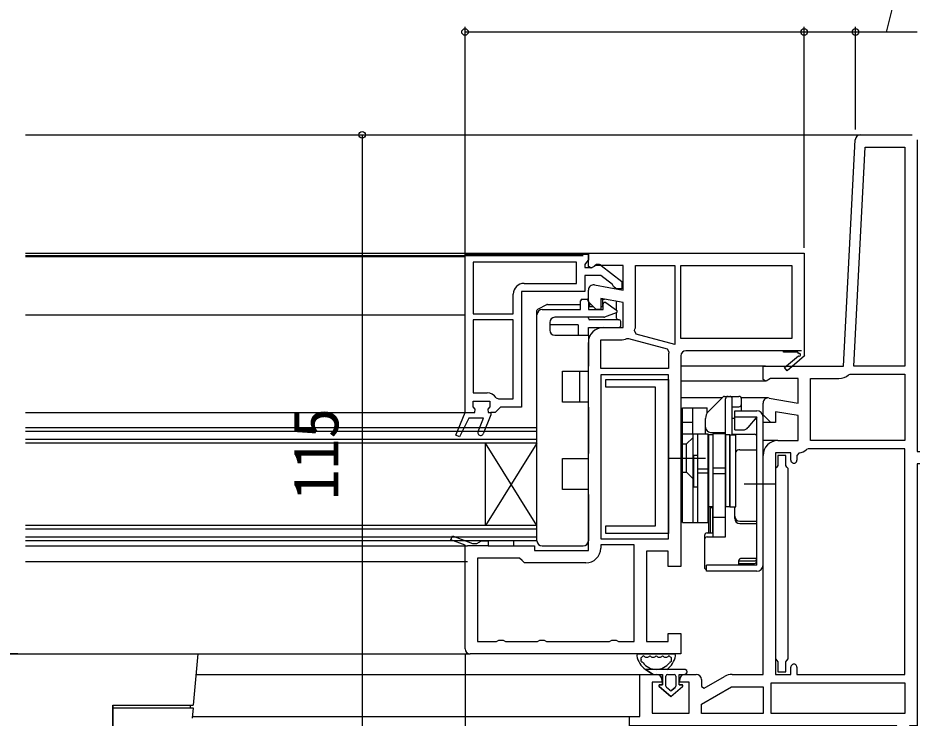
# Model space of a CAD drawing. Units: millimetres, scale not verified. Extents: x -525 to 525, y -785 to 780.
# Drawn here: x 0 to 174, y -488.2 to -352 of the extents above; entities that cross this region are included whole.
import ezdxf
from ezdxf.enums import TextEntityAlignment as Align

# ---------------------------------------------------------------- set-up
doc = ezdxf.new("R2010")
doc.units = ezdxf.units.MM
doc.header["$LTSCALE"] = 4
for name, color, linetype in [('0-3_YKK_11', 7, 'Continuous'), ('0-5_YKK_12', 2, 'Continuous'), ('0-6_YKK_13', 4, 'Continuous'), ('0-8_YKK_D', 6, 'Continuous')]:
    doc.layers.add(name, color=color, linetype=linetype)
doc.styles.add('ＭＳ ゴシック', font='')
doc.styles.get('ＭＳ ゴシック').set_extended_font_data('MS Gothic')

msp = doc.modelspace()

# ---------------------------------------------------------------- linework, layer by layer
at = {"layer": '0-3_YKK_11'}
for p, q in [((163.949, -374.7), (174, -374.7)), ((152.5, -416.7), (149, -416.7)), ((126.6, -417.7), (126.6, -420.2)), ((91.5, -454.7), (87.5, -454.7)), ((129.8, -479.7), (132, -479.7))]:
    msp.add_line(p, q, dxfattribs=at)
for points in [[(175, -375.7), (175, -436.3), (203, -436.3), (203, -439.7), (201.1, -439.7), (200.6, -439.2), (200.1, -438.7), (175, -438.7), (175, -489.7), (173.5, -489.7), (173.5, -502.2), (175, -502.2), (175, -504.7), (171, -504.7), (171, -489.7), (119, -489.7), (119, -487.9), (121, -487.9), (121, -479.7), (124.3, -479.7)], [(146.174, -425.915), (151.8, -426.907), (151.8, -422.1), (146.444, -422.1), (145.576, -422.642), (145, -422.323), (145, -419.7), (160.642, -419.7), (162.95, -375.648)], [(87, -428.7), (87, -397.9), (111, -397.9), (111, -399), (110.65, -399.477), (110.3, -399.954), (110.3, -400.5), (111.7, -400.5), (112.1, -400.3)], [(111, -397.7), (153, -397.7), (153, -417.566), (153.077, -417.7), (149.659, -420.605), (149.141, -419.995), (151.861, -417.684)], [(112.174, -403.915), (117.8, -404.907), (117.8, -400.1), (112.444, -400.1), (111.576, -400.642), (111, -400.323), (111, -397.7)], [(108.7, -399.5), (88.6, -399.5), (88.6, -409.5), (96.4, -409.5), (96.4, -405.7)], [(113.517, -400.113), (117.5, -403.225), (117.5, -404.7), (116.399, -404.7), (115.899, -404.225), (115.708, -403.855), (113.461, -402.1), (110.3, -402.1), (110.3, -405.2), (98, -405.2), (98, -427.7), (93.9, -427.7), (93.4, -428.2), (92.9, -428.7), (92, -428.7), (92, -429.2), (90.562, -432.852)], [(98.5, -403.6), (108.7, -403.6), (108.7, -399.5)], [(127.8, -400.1), (127.8, -415.479), (120.316, -413.474), (119.983, -412.801)], [(120.2, -411.7), (120.2, -400.1), (127.8, -400.1)], [(113.9, -412.2), (117.8, -412.2), (117.8, -407.344), (113.4, -406.568), (113.4, -408.7), (112.5, -408.7), (111, -407.2), (111, -404.9)], [(96.4, -426.1), (96.4, -410.7), (88.6, -410.7), (88.6, -424.9), (91.3, -424.9)], [(87, -474.7), (87, -454.511), (84.259, -453.474), (84.541, -452.726), (88.439, -454.2), (89.334, -454.2), (89.767, -453.95), (90.2, -453.7), (91.5, -453.7), (91.5, -454.7), (100.5, -454.7), (100.5, -455.6), (111, -455.6), (111, -415.1)], [(126.6, -420.2), (113.4, -420.2), (113.4, -414.6), (117.3, -414.6)], [(118.491, -414.344), (118.826, -414.317), (126.332, -416.328), (126.689, -416.925)], [(151.926, -417.306), (151.749, -417), (149, -417), (149, -416.7), (130, -416.7)], [(129, -417.7), (129, -458.7), (126.5, -458.7), (126.5, -455.7), (122.3, -455.7), (122.3, -473.3), (126.5, -473.3), (126.5, -471.7), (129, -471.7), (129, -475.7), (88, -475.7)], [(172.6, -434.2), (154.2, -434.2), (154.2, -422.1), (159.767, -422.1)], [(161.635, -421.418), (161.958, -421.3), (172.6, -421.3), (172.6, -434.2)], [(93.07, -425.869), (93.491, -426.1), (96.4, -426.1)], [(89.538, -432.448), (90.581, -429.8), (87.746, -429.8), (85.953, -433.488), (85.223, -433.166), (87, -428.7), (88.9, -428.7), (88.975, -428.11), (88.6, -427.625), (88.6, -426.5), (91.8, -426.5), (91.8, -427.625), (91.425, -428.11), (91.5, -428.7), (92, -428.7), (92, -429.2), (90.562, -432.852)], [(147.9, -434.2), (151.8, -434.2), (151.8, -429.344), (147.4, -428.568), (147.4, -430.7), (146.5, -430.7), (145, -429.2), (145, -426.9)], [(89.538, -432.448), (90.581, -429.8), (87.746, -429.8), (85.953, -433.488), (85.223, -433.166), (87, -428.7)], [(150.4, -438), (150.4, -436.6), (147.4, -436.6), (147.4, -479.7), (150.4, -479.7), (150.4, -478.3)], [(152.048, -436.587), (151.6, -437.084), (151.6, -438)], [(172.6, -479.7), (172.6, -435.8), (153.8, -435.8), (153.455, -435.938)], [(138.973, -479.7), (145, -479.7), (145, -437.1)], [(119.9, -473.3), (119.9, -454.5), (113.4, -454.5), (113.4, -455.1)], [(110.5, -458), (98.595, -458), (98.097, -457.55), (97.6, -457.1), (89.4, -457.1), (89.4, -473.3), (93.134, -473.3), (93.567, -473.05), (94.433, -473.05), (94.866, -473.3), (101.134, -473.3), (101.567, -473.05), (102.433, -473.05), (102.866, -473.3), (115.134, -473.3), (115.567, -473.05), (116.433, -473.05), (116.866, -473.3), (119.9, -473.3)], [(151.6, -478.3), (151.6, -479.7), (172.6, -479.7)], [(133, -480.7), (133, -482.045), (133.567, -482.373), (137.523, -480.089)], [(125.3, -480.7), (125.3, -481.2), (123.4, -481.2), (123.4, -487.2), (130.6, -487.2), (130.6, -481.2), (128.8, -481.2), (128.8, -480.7)]]:
    msp.add_lwpolyline(points, dxfattribs=at)
for points in [[(162.644, -419.7), (164.877, -377.1), (172.6, -377.1), (172.6, -419.7)], [(150.6, -414.3), (129, -414.3), (129, -400.1), (150.6, -400.1)], [(113.4, -421.4), (113.4, -453.3), (126.6, -453.3), (126.6, -421.4)], [(172.6, -487.3), (146.6, -487.3), (146.6, -481.3), (172.6, -481.3)], [(145, -487.3), (133, -487.3), (133, -485.471), (138.839, -482.1), (145, -482.1)]]:
    msp.add_lwpolyline(points, close=True, dxfattribs=at)
for centre, radius, start, end in [((163.949, -375.7), 1, 90, 176.99997), ((112.9, -400.9), 1, 51.91328, 143.13011), ((98.5, -405.7), 2.1, 90.00001, 179.99999), ((112, -404.9), 1, 79.99999, 179.99998), ((113.9, -415.1), 2.9, 90.00001, 179.99999), ((117.3, -411.7), 2.9, 337.68615, 359.99999), ((117.3, -411.7), 2.9, 269.99996, 294.25263), ((130, -417.7), 3.4, 166.82613, 179.99998), ((130, -417.7), 1, 90.00001, 179.99999), ((152.051, -417.522), 0.25, 220.35701, 120), ((159.767, -419.2), 2.9, 269.99999, 310.11919), ((91.3, -427), 2.1, 32.57896, 89.99999), ((146, -426.9), 1, 80.00002, 180), ((90.05, -432.65), 0.55, 158.50165, 338.50167), ((90.05, -432.65), 0.55, 158.50165, 338.50167), ((147.9, -437.1), 2.9, 90.00001, 179.99999), ((151.8, -434.2), 2.4, 275.9378, 313.60284), ((151, -438), 0.6, 179.99999, 0.00001), ((110.5, -455.1), 2.9, 270.00001, 359.99999), ((88, -474.7), 1, 180.00001, 269.99999), ((151, -478.3), 0.6, 359.99999, 180.00001), ((124.3, -480.7), 1, 0.00001, 89.99999), ((129.8, -480.7), 1, 90.00001, 179.99999), ((132, -480.7), 1, 0.00001, 89.99999), ((138.973, -482.6), 2.9, 89.99998, 119.99999)]:
    msp.add_arc(centre, radius, start, end, dxfattribs=at)
at = {"layer": '0-5_YKK_12'}
for p, q in [((1.5, -374.7), (163.949, -374.7)), ((1.5, -397.7), (111.5, -397.7)), ((1.5, -397.7), (111.5, -397.7)), ((1.5, -398.196), (110, -398.196)), ((1.5, -398.4), (87, -398.4)), ((1.5, -409.696), (87, -409.696)), ((145.5, -419.7), (129, -419.7)), ((145.5, -422.6), (129, -422.6)), ((137, -425.9), (129, -425.9)), ((146, -425.9), (140.758, -425.9)), ((1.5, -428.7), (87, -428.7)), ((145.038, -429.184), (144.926, -429.184)), ((146.707, -430.7), (145, -430.7)), ((101, -431.7), (1.5, -431.7)), ((101, -432.4), (1.5, -432.4)), ((101, -453.7), (101, -431.7)), ((101, -434), (1.5, -434)), ((101, -434.7), (1.5, -434.7)), ((101, -450.7), (91, -434.7)), ((147.9, -434.2), (145, -434.2)), ((101, -450.7), (1.5, -450.7)), ((101, -451.4), (1.5, -451.4)), ((101, -453), (1.5, -453)), ((101, -453.7), (1.5, -453.7)), ((1.5, -454.7), (87.5, -454.7)), ((1.5, -457.7), (87.5, -457.7)), ((-88, -475.7), (88, -475.7)), ((35, -475.7), (88, -475.7)), ((34.65, -479.7), (121.5, -479.7)), ((33.933, -487.9), (119.5, -487.9))]:
    msp.add_line(p, q, dxfattribs=at)
msp.add_lwpolyline([(101, -434.7), (91, -450.7), (91, -434.7)], dxfattribs=at)
at = {"layer": '0-6_YKK_13'}
for p, q in [((109.5, -408.7), (109.5, -407)), ((109.8, -406.7), (110.7, -406.7)), ((111, -407), (111, -408.7)), ((113.8, -406.7), (113.431, -406.7)), ((113.8, -406.7), (114.146, -406.7)), ((113.8, -408.2), (113.8, -406.7)), ((116.5, -408.846), (116.5, -407.115)), ((101, -409.7), (101, -408.885)), ((101.166, -408.617), (102.937, -407.732)), ((102, -408.7), (109.5, -408.7)), ((103.071, -407.7), (109.5, -407.7)), ((111.3, -408.2), (111, -408.2)), ((111, -408.7), (113.9, -408.7)), ((111.3, -408.2), (111.3, -407.5)), ((112, -408.2), (111.3, -408.2)), ((113.8, -408.2), (113.4, -408.2)), ((113.9, -408.7), (113.9, -407.6)), ((114.372, -407.354), (116.475, -408.826)), ((101, -453.7), (101, -409.7)), ((114.028, -410.2), (104.5, -410.2)), ((111, -410.4), (111, -410.2)), ((116.405, -409.354), (114.131, -410.182)), ((116.5, -410.4), (116.5, -409.298)), ((103.5, -411.2), (103.5, -412.7)), ((109, -411.7), (103.5, -411.7)), ((109, -411.7), (109, -413.7)), ((111, -413.7), (111, -412.2)), ((111, -412.2), (117, -412.2)), ((117, -410.7), (111.3, -410.7)), ((117.3, -411.9), (117.3, -411)), ((104.5, -413.7), (111, -413.7)), ((111, -413.7), (111, -419.7)), ((106, -426.7), (106, -420.7)), ((109.25, -420.7), (109.25, -426.7)), ((134.386, -428.514), (137.154, -425.746)), ((137.507, -425.6), (140.3, -425.6)), ((137.7, -432.9), (137.7, -426.1)), ((139, -432.967), (139, -426.1)), ((140.8, -428.4), (140.8, -426.1)), ((111, -426.7), (106, -426.7)), ((111, -427.7), (111, -426.7)), ((111, -427.7), (111, -436.7)), ((129.3, -450.1), (129.3, -427.8)), ((129.3, -427.8), (134.1, -427.8)), ((131.3, -432.9), (131.3, -427.8)), ((134.1, -428.875), (134.1, -427.8)), ((139, -427.6), (140.3, -427.6)), ((139.5, -429.6), (143.8, -429.6)), ((143.8, -429.6), (142.062, -431.671)), ((143.8, -458.4), (143.8, -429.6)), ((145, -458.4), (145, -429.6)), ((129.3, -430.6), (131.3, -430.6)), ((133.8, -432.9), (133.8, -429.928)), ((139, -429.8), (139.5, -429.8)), ((143.8, -435.979), (143.8, -430.3)), ((129.3, -432.9), (134.3, -432.9)), ((131.3, -432.9), (131.3, -450.1)), ((132.3, -450.1), (132.3, -432.9)), ((134.3, -450.1), (134.3, -432.9)), ((135.2, -433.1), (134.4, -433.1)), ((134.4, -433.1), (134.4, -447.1)), ((134.8, -432.6), (137.7, -432.6)), ((135.2, -433.1), (135.2, -447.1)), ((137.7, -452.921), (137.7, -432.9)), ((138.5, -433.1), (137.7, -433.1)), ((137.7, -433.1), (137.7, -447.1)), ((138.5, -433.1), (138.5, -447.1)), ((138.5, -447.1), (138.5, -433.1)), ((138.5, -433.1), (139.7, -433.1)), ((139, -432.967), (143.3, -432.967)), ((139.5, -432.1), (141.143, -432.1)), ((139.7, -447.1), (139.7, -433.1)), ((129.3, -434.85), (130.1, -434.85)), ((130.1, -434.85), (131.3, -433.65)), ((130.1, -440.35), (130.1, -434.85)), ((140.5, -435.979), (143.8, -435.979)), ((106, -443.7), (106, -437.7)), ((126.8, -437.6), (133.8, -437.6)), ((131.5, -443.2), (131.5, -437)), ((131.5, -437), (132.3, -437)), ((132.3, -443.2), (132.3, -437)), ((134.3, -437.1), (134.4, -437.1)), ((132.3, -439.708), (134.3, -439.708)), ((137.7, -439.531), (135.2, -439.531)), ((129.3, -440.35), (130.1, -440.35)), ((130.1, -440.35), (131.3, -441.55)), ((132.3, -440.492), (134.3, -440.492)), ((137.7, -440.669), (135.2, -440.669)), ((111, -443.7), (106, -443.7)), ((111, -444.7), (111, -443.7)), ((131.5, -443.2), (132.3, -443.2)), ((134.3, -443.1), (134.4, -443.1)), ((141.3, -442.6), (147.5, -442.6)), ((111, -444.7), (111, -453.7)), ((134.4, -447.1), (134.4, -452.167)), ((135.2, -447.1), (134.4, -447.1)), ((137.7, -452.921), (137.7, -447.1)), ((138.5, -447.1), (137.7, -447.1)), ((138.5, -447.1), (139.7, -447.1)), ((139.5, -449.336), (139.5, -447.1)), ((135.2, -452.167), (135.2, -447.239)), ((129.3, -450.1), (134.3, -450.1)), ((135.2, -449.1), (137.7, -449.1)), ((140.5, -449.886), (143.8, -449.886)), ((140.5, -450.336), (143.8, -450.336)), ((143.8, -457.141), (143.8, -450.336)), ((134.1, -452.167), (135.2, -452.167)), ((133.6, -452.667), (133.6, -458.839)), ((134.1, -452.921), (137.7, -452.921)), ((102, -454.7), (110, -454.7)), ((140.3, -458.4), (140.3, -457.511)), ((140.3, -457.6), (143.3, -457.6)), ((143.8, -457.141), (140.669, -457.141)), ((143.8, -457.6), (143.8, -457.141)), ((143.8, -458.4), (134, -458.4)), ((134, -459.6), (134, -458.4)), ((140.4, -458.1), (143.3, -458.1)), ((143.8, -459.6), (134, -459.6)), ((120.736, -475.7), (127.665, -475.7)), ((122.136, -476.3), (122.568, -476.3)), ((123.368, -476.3), (123.801, -476.3)), ((124.601, -476.3), (125.033, -476.3)), ((125.833, -476.3), (126.265, -476.3)), ((129.702, -478.7), (122.151, -478.7)), ((123.601, -479.7), (125.401, -479.7)), ((123.601, -479.7), (125.401, -479.7)), ((125.401, -479.7), (125.401, -481.7)), ((125.401, -481.7), (125.401, -479.7)), ((126.101, -482), (126.101, -480)), ((126.101, -482), (126.101, -480)), ((126.401, -479.7), (127.701, -479.7)), ((126.401, -479.7), (127.701, -479.7)), ((128.001, -480), (128.001, -482)), ((128.001, -480), (128.001, -482)), ((128.701, -479.7), (129.701, -479.7)), ((128.701, -481.7), (128.701, -479.7)), ((128.701, -479.7), (129.701, -479.7)), ((128.701, -481.7), (128.701, -479.7)), ((125.401, -481.7), (124.903, -481.7)), ((124.903, -481.7), (125.401, -481.7)), ((129.198, -481.7), (128.701, -481.7)), ((128.701, -481.7), (129.198, -481.7)), ((124.772, -482.056), (127.051, -484)), ((127.051, -484), (124.772, -482.056)), ((126.856, -482.782), (126.206, -482.228)), ((126.856, -482.782), (126.206, -482.228)), ((127.051, -484), (129.33, -482.056)), ((127.051, -484), (129.33, -482.056)), ((127.895, -482.228), (127.245, -482.782)), ((127.245, -482.782), (127.895, -482.228)), ((18.5, -490.415), (18.5, -485.7)), ((18.5, -485.7), (33.581, -485.7)), ((18.5, -485.7), (34.125, -485.7)), ((18.5, -485.7), (18.5, -490.415)), ((18.5, -486.2), (34.081, -486.2)), ((33.581, -486.2), (33.581, -485.7)), ((34.081, -486.2), (33.907, -488.189))]:
    msp.add_line(p, q, dxfattribs=at)
for points in [[(106, -420.7), (111, -420.7), (111, -419.7)], [(139.5, -432.1), (139.5, -428.4), (143.8, -428.4)], [(137.7, -432.9), (135.2, -432.9), (135.2, -452.921)], [(106, -437.7), (111, -437.7), (111, -436.7)], [(134.8, -452.167), (134.8, -447.239), (135.2, -447.239)], [(140.669, -457.142), (140.63, -457.144), (140.576, -457.157), (140.516, -457.182), (140.456, -457.221), (140.402, -457.272), (140.357, -457.332), (140.325, -457.398), (140.306, -457.467), (140.3, -457.531)], [(0, -475.7), (-35, -475.7), (-34.125, -485.7)], [(0, -475.7), (35, -475.7), (34.125, -485.7)], [(122.151, -478.7), (123.601, -479.7), (122.151, -478.7)]]:
    msp.add_lwpolyline(points, dxfattribs=at)
for points in [[(126.6, -422.3), (126.6, -452.3), (114.4, -452.3), (114.4, -450.8), (124.1, -450.8), (124.1, -423.8), (114.4, -423.8), (114.4, -422.3)], [(147.4, -439.642), (147.4, -476.658), (147.65, -476.954), (147.9, -477.25), (147.9, -479.2), (149.4, -479.2), (149.4, -477.25), (149.65, -476.954), (149.9, -476.658), (149.9, -439.642), (149.65, -439.346), (149.4, -439.05), (149.4, -437.1), (147.9, -437.1), (147.9, -439.05), (147.65, -439.346)], [(91.5, -453.7), (91.5, -454.7), (96.5, -454.7), (96.5, -453.7)]]:
    msp.add_lwpolyline(points, close=True, dxfattribs=at)
for centre, radius, start, end in [((109.8, -407), 0.3, 90, 180), ((110.7, -407), 0.3, 0, 90), ((101.3, -408.885), 0.3, 116.56505, 180), ((102, -409.7), 1, 90, 180), ((103.071, -408), 0.3, 90, 116.56505), ((114.2, -407.6), 0.3, 55, 180), ((116.303, -409.072), 0.3, 290, 55), ((104.5, -411.2), 1, 90, 180), ((111.3, -410.4), 0.3, 180, 270), ((114.028, -409.9), 0.3, 270, 290), ((116.8, -410.4), 0.3, 180, 270), ((117, -411), 0.3, 0, 90), ((117, -411.9), 0.3, 270, 0), ((104.5, -412.7), 1, 180, 270), ((137.507, -426.1), 0.5, 90, 135), ((138.2, -426.1), 0.5, 90, 180), ((138.5, -426.1), 0.5, 0, 90), ((140.3, -426.1), 0.5, 0, 90), ((140.3, -427.1), 0.5, 270, 0), ((135.8, -429.928), 2, 135, 180), ((143.8, -429.6), 1.2, 0, 90), ((143.3, -430.3), 0.5, 0, 57.6926), ((134.8, -431.6), 1, 180, 270), ((141.143, -430.9), 1.2, 270, 320), ((143.3, -433.467), 0.5, 0, 90), ((140.5, -436.979), 1, 90, 143.1301), ((134.8, -446.3), 1, 240, 246.42182), ((140.5, -448.886), 1, 180, 270), ((140.5, -449.336), 1, 180, 270), ((134.1, -452.667), 0.5, 90, 180), ((102, -453.7), 1, 180, 270), ((110, -453.7), 1, 270, 0), ((134.1, -453.421), 0.5, 90, 180), ((143.3, -457.1), 0.5, 270, 355.24516), ((143.3, -457.6), 0.5, 270, 0), ((134.1, -458.839), 0.5, 180, 258.46304), ((140.4, -457.6), 0.5, 258.46304, 270), ((143.8, -458.4), 1.2, 270, 0), ((120.736, -476), 0.3, 90, 188.20609), ((124.201, -475.5), 3.8, 188.20609, 237.36313), ((121.517, -476.6), 0.3, 110.02209, 202.28177), ((124.201, -475.5), 3.2, 202.28177, 203.14776), ((120.982, -476.876), 0.3, 333.36701, 23.14776), ((121.312, -476.036), 0.3, 290.02209, 328.16514), ((121.736, -476.3), 0.2, 36.8699, 148.16514), ((122.136, -476), 0.3, 216.8699, 270), ((122.568, -476), 0.3, 270, 323.1301), ((122.968, -476.3), 0.2, 36.8699, 143.1301), ((123.368, -476), 0.3, 216.8699, 270), ((123.801, -476), 0.3, 270, 323.1301), ((124.201, -476.3), 0.2, 36.8699, 143.1301), ((124.601, -476), 0.3, 216.8699, 270), ((125.033, -476), 0.3, 270, 323.1301), ((125.433, -476.3), 0.2, 36.8699, 143.1301), ((125.833, -476), 0.3, 216.8699, 270), ((124.201, -475.5), 3.8, 302.63687, 351.79391), ((126.265, -476), 0.3, 270, 323.1301), ((126.665, -476.3), 0.2, 31.83486, 143.1301), ((127.089, -476.036), 0.3, 211.83486, 249.97791), ((126.884, -476.6), 0.3, 337.71823, 69.97791), ((127.419, -476.876), 0.3, 156.85224, 206.63299), ((124.201, -475.5), 3.2, 336.85224, 337.71823), ((127.665, -476), 0.3, 351.79391, 90), ((121.429, -477.1), 0.2, 153.36701, 266.63299), ((121.4, -477.599), 0.3, 36.85224, 86.63299), ((124.201, -475.5), 3.2, 216.85224, 323.14776), ((127.001, -477.599), 0.3, 93.36701, 143.14776), ((126.972, -477.1), 0.2, 273.36701, 26.63299), ((126.401, -480), 0.3, 90, 180), ((126.401, -480), 0.3, 90, 180), ((127.701, -480), 0.3, 0, 90), ((127.701, -480), 0.3, 0, 90), ((129.701, -479.2), 0.5, 270, 90.11459), ((129.701, -479.2), 0.5, 270.00002, 270.11467), ((129.702, -479.2), 0.5, 270.11462, 89.88538), ((124.903, -481.902), 0.202, 90.00003, 229.53622), ((124.903, -481.902), 0.202, 90, 229.53619), ((129.198, -481.902), 0.202, 310.46381, 90), ((129.198, -481.902), 0.202, 310.46381, 90), ((126.401, -482), 0.3, 180, 229.53619), ((126.401, -482), 0.3, 180, 229.53619), ((127.051, -482.554), 0.3, 229.53619, 310.46381), ((127.051, -482.554), 0.3, 229.53619, 310.46381), ((127.701, -482), 0.3, 310.46381, 0), ((127.701, -482), 0.3, 310.46381, 0)]:
    msp.add_arc(centre, radius, start, end, dxfattribs=at)
at = {"layer": '0-8_YKK_D'}
for p, q in [((87, -403.359), (87, -353.7)), ((153, -354.7), (87, -354.7)), ((153, -396.7), (153, -353.7)), ((153, -395.7), (153, -353.7)), ((163, -354.7), (153, -354.7)), ((163, -373.7), (163, -353.7)), ((163, -372.7), (163, -353.7)), ((175, -354.7), (163, -354.7)), ((67, -374.7), (67, -489.7)), ((87, -475.7), (87, -649.7))]:
    msp.add_line(p, q, dxfattribs=at)
msp.add_lwpolyline([(169, -354.7), (173.993, -334.7), (192.72, -334.7)], dxfattribs=at)
for centre in [(87, -354.7), (153, -354.7), (153, -354.7), (163, -354.7), (163, -354.7), (67, -374.7)]:
    msp.add_circle(centre, 0.637, dxfattribs=at)

# ---------------------------------------------------------------- texts
at = {"layer": '0-8_YKK_D', "style": 'ＭＳ ゴシック'}
msp.add_text('115', height=8.798, rotation=90, dxfattribs=at).set_placement((65, -445.768), align=Align.BOTTOM_LEFT)

doc.saveas('drawing.dxf')
